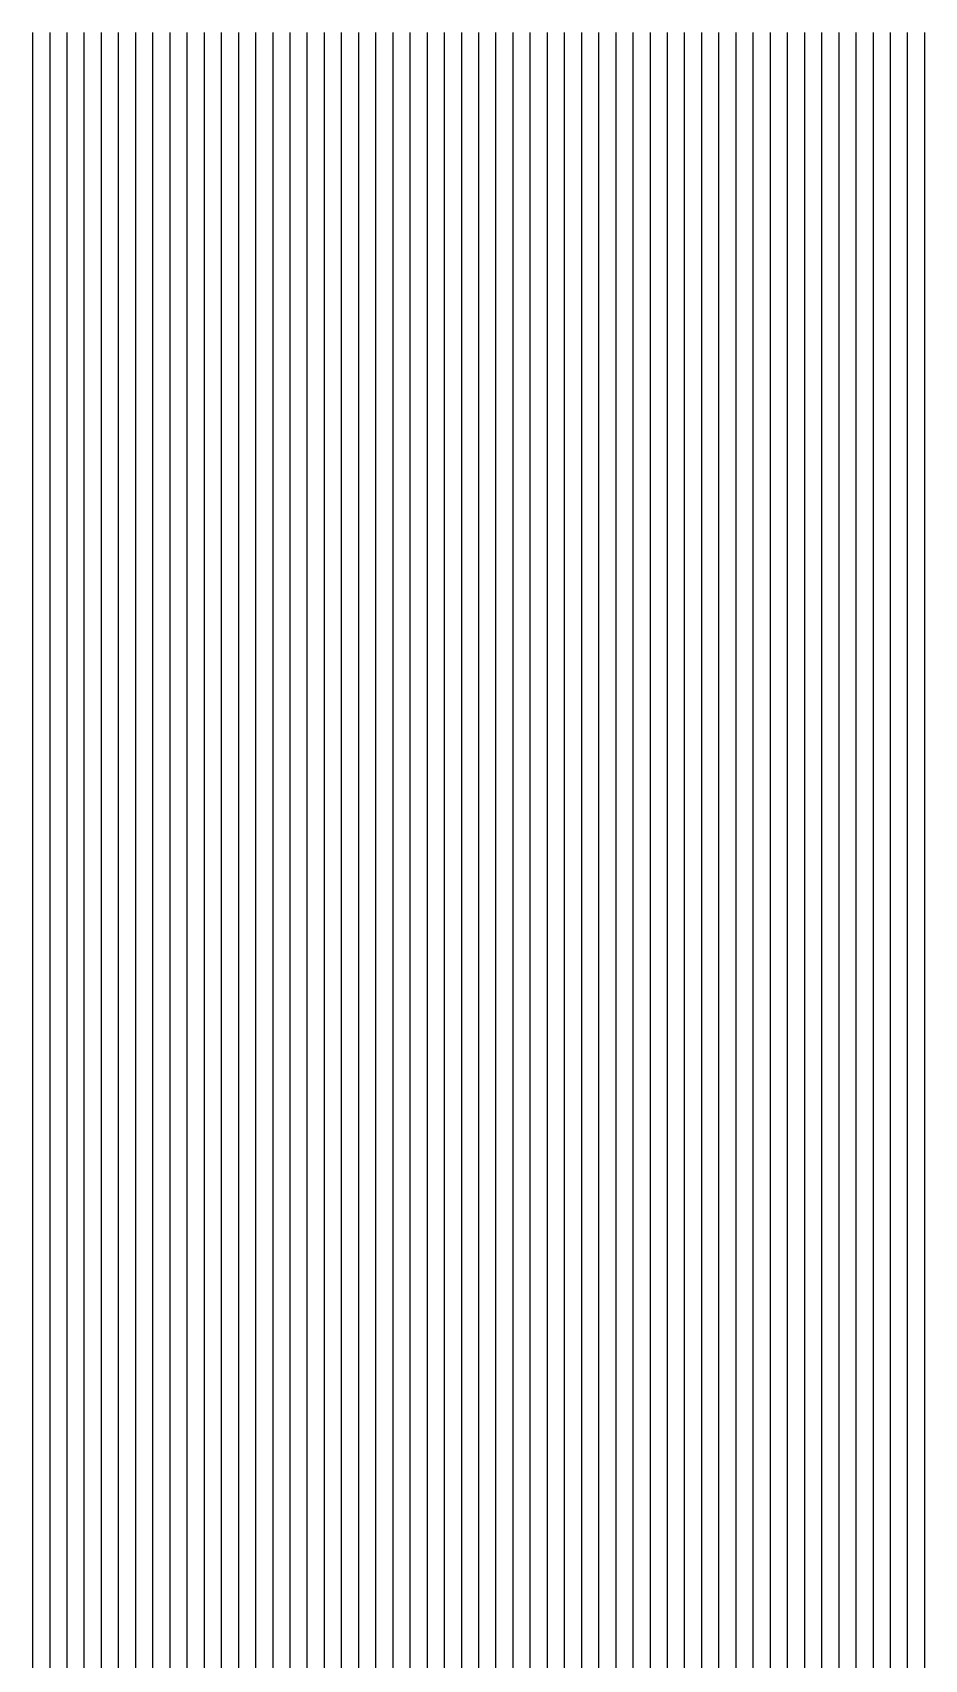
# Model space of a CAD drawing. Header units: millimetres. Extents: x -106 to 66, y -32 to 42.
# Drawn here: x -84.2 to -73.8, y 23.43 to 42.39 of the extents above; entities that cross this region are included whole.
import ezdxf

# ---------------------------------------------------------------- set-up
doc = ezdxf.new("R2010")
doc.units = ezdxf.units.MM
doc.layers.add('默认', color=18, linetype='Continuous', true_color=0x000000)

msp = doc.modelspace()

# ---------------------------------------------------------------- linework, layer by layer
at = {"layer": '默认'}
for points in [[(-84.2, 42.394), (-84.2, 22.643)], [(-84.2, 42.394), (-84.2, 22.96)], [(-84.2, 42.394), (-84.2, 23.123)], [(-84.2, 42.394), (-84.2, 23.181)], [(-84.2, 42.394), (-84.2, 23.173)], [(-84.2, 42.394), (-84.2, 23.104)], [(-84.2, 42.394), (-84.2, 22.971)], [(-84.2, 42.394), (-84.2, 22.767)], [(-84.2, 42.394), (-84.2, 22.49)], [(-84.2, 42.394), (-84.2, 22.138)], [(-84.2, 42.394), (-84.2, 21.709)], [(-84.2, 42.394), (-84.2, 21.205)], [(-84.2, 42.394), (-84.2, 20.628)], [(-84.2, 42.394), (-84.2, 19.986)], [(-84.2, 42.394), (-84.2, 19.283)], [(-84.2, 42.394), (-84.2, 18.516)], [(-84.2, 42.394), (-84.2, 17.656)], [(-84.2, 42.394), (-84.2, 16.564)], [(-84.2, 42.394), (-84.2, 9.918)], [(-84.2, 42.394), (-84.2, -32.2)], [(-84, 42.394), (-84, 22.776)], [(-84, 42.394), (-84, 23.093)], [(-84, 42.394), (-84, 23.255)], [(-84, 42.394), (-84, 23.312)], [(-84, 42.394), (-84, 23.304)], [(-84, 42.394), (-84, 23.235)], [(-84, 42.394), (-84, 23.101)], [(-84, 42.394), (-84, 22.897)], [(-84, 42.394), (-84, 22.62)], [(-84, 42.394), (-84, 22.267)], [(-84, 42.394), (-84, 21.839)], [(-84, 42.394), (-84, 21.336)], [(-84, 42.394), (-84, 20.761)], [(-84, 42.394), (-84, 20.121)], [(-84, 42.394), (-84, 19.422)], [(-84, 42.394), (-84, 18.663)], [(-84, 42.394), (-84, 17.821)], [(-84, 42.394), (-84, 16.787)], [(-84, 42.394), (-84, 13.974)], [(-84, 42.394), (-84, -32.2)], [(-83.8, 42.394), (-83.8, 22.908)], [(-83.8, 42.394), (-83.8, 23.224)], [(-83.8, 42.394), (-83.8, 23.386)], [(-83.8, 42.394), (-83.8, 23.443)], [(-83.8, 42.394), (-83.8, 23.434)], [(-83.8, 42.394), (-83.8, 23.365)], [(-83.8, 42.394), (-83.8, 23.23)], [(-83.8, 42.394), (-83.8, 23.025)], [(-83.8, 42.394), (-83.8, 22.748)], [(-83.8, 42.394), (-83.8, 22.395)], [(-83.8, 42.394), (-83.8, 21.967)], [(-83.8, 42.394), (-83.8, 21.464)], [(-83.8, 42.394), (-83.8, 20.891)], [(-83.8, 42.394), (-83.8, 20.252)], [(-83.8, 42.394), (-83.8, 19.557)], [(-83.8, 42.394), (-83.8, 18.805)], [(-83.8, 42.394), (-83.8, 17.976)], [(-83.8, 42.394), (-83.8, 16.988)], [(-83.8, 42.394), (-83.8, 14.937)], [(-83.8, 42.394), (-83.8, -32.2)], [(-83.6, 42.394), (-83.6, 23.04)], [(-83.6, 42.394), (-83.6, 23.355)], [(-83.6, 42.394), (-83.6, 23.516)], [(-83.6, 42.394), (-83.6, 23.572)], [(-83.6, 42.394), (-83.6, 23.563)], [(-83.6, 42.394), (-83.6, 23.493)], [(-83.6, 42.394), (-83.6, 23.358)], [(-83.6, 42.394), (-83.6, 23.153)], [(-83.6, 42.394), (-83.6, 22.875)], [(-83.6, 42.394), (-83.6, 22.522)], [(-83.6, 42.394), (-83.6, 22.094)], [(-83.6, 42.394), (-83.6, 21.591)], [(-83.6, 42.394), (-83.6, 21.018)], [(-83.6, 42.394), (-83.6, 20.381)], [(-83.6, 42.394), (-83.6, 19.688)], [(-83.6, 42.394), (-83.6, 18.941)], [(-83.6, 42.394), (-83.6, 18.124)], [(-83.6, 42.394), (-83.6, 17.171)], [(-83.6, 42.394), (-83.6, 15.478)], [(-83.6, 42.394), (-83.6, -32.2)], [(-83.4, 42.394), (-83.4, 23.171)], [(-83.4, 42.394), (-83.4, 23.486)], [(-83.4, 42.394), (-83.4, 23.646)], [(-83.4, 42.394), (-83.4, 23.701)], [(-83.4, 42.394), (-83.4, 23.692)], [(-83.4, 42.394), (-83.4, 23.621)], [(-83.4, 42.394), (-83.4, 23.485)], [(-83.4, 42.394), (-83.4, 23.28)], [(-83.4, 42.394), (-83.4, 23.001)], [(-83.4, 42.394), (-83.4, 22.648)], [(-83.4, 42.394), (-83.4, 22.219)], [(-83.4, 42.394), (-83.4, 21.716)], [(-83.4, 42.394), (-83.4, 21.143)], [(-83.4, 42.394), (-83.4, 20.507)], [(-83.4, 42.394), (-83.4, 19.816)], [(-83.4, 42.394), (-83.4, 19.072)], [(-83.4, 42.394), (-83.4, 18.263)], [(-83.4, 42.394), (-83.4, 17.339)], [(-83.4, 42.394), (-83.4, 15.86)], [(-83.4, 42.394), (-83.4, -32.2)], [(-83.2, 42.394), (-83.2, 23.301)], [(-83.2, 42.394), (-83.2, 23.616)], [(-83.2, 42.394), (-83.2, 23.775)], [(-83.2, 42.394), (-83.2, 23.83)], [(-83.2, 42.394), (-83.2, 23.819)], [(-83.2, 42.394), (-83.2, 23.748)], [(-83.2, 42.394), (-83.2, 23.612)], [(-83.2, 42.394), (-83.2, 23.405)], [(-83.2, 42.394), (-83.2, 23.126)], [(-83.2, 42.394), (-83.2, 22.772)], [(-83.2, 42.394), (-83.2, 22.342)], [(-83.2, 42.394), (-83.2, 21.84)], [(-83.2, 42.394), (-83.2, 21.266)], [(-83.2, 42.394), (-83.2, 20.63)], [(-83.2, 42.394), (-83.2, 19.94)], [(-83.2, 42.394), (-83.2, 19.198)], [(-83.2, 42.394), (-83.2, 18.397)], [(-83.2, 42.394), (-83.2, 17.494)], [(-83.2, 42.394), (-83.2, 16.16)], [(-83.2, 42.394), (-83.2, -32.2)], [(-83, 42.394), (-83, 23.431)], [(-83, 42.394), (-83, 23.745)], [(-83, 42.394), (-83, 23.903)], [(-83, 42.394), (-83, 23.957)], [(-83, 42.394), (-83, 23.946)], [(-83, 42.394), (-83, 23.875)], [(-83, 42.394), (-83, 23.737)], [(-83, 42.394), (-83, 23.53)], [(-83, 42.394), (-83, 23.249)], [(-83, 42.394), (-83, 22.894)], [(-83, 42.394), (-83, 22.465)], [(-83, 42.394), (-83, 21.961)], [(-83, 42.394), (-83, 21.387)], [(-83, 42.394), (-83, 20.751)], [(-83, 42.394), (-83, 20.061)], [(-83, 42.394), (-83, 19.321)], [(-83, 42.394), (-83, 18.524)], [(-83, 42.394), (-83, 17.639)], [(-83, 42.394), (-83, 16.409)], [(-83, 42.394), (-83, -32.2)], [(-82.8, 42.394), (-82.8, 23.56)], [(-82.8, 42.394), (-82.8, 23.873)], [(-82.8, 42.394), (-82.8, 24.031)], [(-82.8, 42.394), (-82.8, 24.084)], [(-82.8, 42.394), (-82.8, 24.073)], [(-82.8, 42.394), (-82.8, 24)], [(-82.8, 42.394), (-82.8, 23.862)], [(-82.8, 42.394), (-82.8, 23.653)], [(-82.8, 42.394), (-82.8, 23.372)], [(-82.8, 42.394), (-82.8, 23.016)], [(-82.8, 42.394), (-82.8, 22.585)], [(-82.8, 42.394), (-82.8, 22.081)], [(-82.8, 42.394), (-82.8, 21.507)], [(-82.8, 42.394), (-82.8, 20.87)], [(-82.8, 42.394), (-82.8, 20.179)], [(-82.8, 42.394), (-82.8, 19.44)], [(-82.8, 42.394), (-82.8, 18.647)], [(-82.8, 42.394), (-82.8, 17.774)], [(-82.8, 42.394), (-82.8, 16.623)], [(-82.8, 42.394), (-82.8, -32.2)], [(-82.6, 42.394), (-82.6, 23.688)], [(-82.6, 42.394), (-82.6, 24.001)], [(-82.6, 42.394), (-82.6, 24.158)], [(-82.6, 42.394), (-82.6, 24.211)], [(-82.6, 42.394), (-82.6, 24.198)], [(-82.6, 42.394), (-82.6, 24.125)], [(-82.6, 42.394), (-82.6, 23.986)], [(-82.6, 42.394), (-82.6, 23.776)], [(-82.6, 42.394), (-82.6, 23.494)], [(-82.6, 42.394), (-82.6, 23.136)], [(-82.6, 42.394), (-82.6, 22.704)], [(-82.6, 42.394), (-82.6, 22.199)], [(-82.6, 42.394), (-82.6, 21.624)], [(-82.6, 42.394), (-82.6, 20.986)], [(-82.6, 42.394), (-82.6, 20.295)], [(-82.6, 42.394), (-82.6, 19.556)], [(-82.6, 42.394), (-82.6, 18.765)], [(-82.6, 42.394), (-82.6, 17.901)], [(-82.6, 42.394), (-82.6, 16.81)], [(-82.6, 42.394), (-82.6, -32.2)], [(-82.4, 42.394), (-82.4, 23.816)], [(-82.4, 42.394), (-82.4, 24.128)], [(-82.4, 42.394), (-82.4, 24.284)], [(-82.4, 42.394), (-82.4, 24.336)], [(-82.4, 42.394), (-82.4, 24.323)], [(-82.4, 42.394), (-82.4, 24.249)], [(-82.4, 42.394), (-82.4, 24.109)], [(-82.4, 42.394), (-82.4, 23.898)], [(-82.4, 42.394), (-82.4, 23.614)], [(-82.4, 42.394), (-82.4, 23.256)], [(-82.4, 42.394), (-82.4, 22.822)], [(-82.4, 42.394), (-82.4, 22.316)], [(-82.4, 42.394), (-82.4, 21.739)], [(-82.4, 42.394), (-82.4, 21.1)], [(-82.4, 42.394), (-82.4, 20.408)], [(-82.4, 42.394), (-82.4, 19.668)], [(-82.4, 42.394), (-82.4, 18.878)], [(-82.4, 42.394), (-82.4, 18.022)], [(-82.4, 42.394), (-82.4, 16.977)], [(-82.4, 42.394), (-82.4, -32.2)], [(-82.2, 42.394), (-82.2, 23.944)], [(-82.2, 42.394), (-82.2, 24.255)], [(-82.2, 42.394), (-82.2, 24.41)], [(-82.2, 42.394), (-82.2, 24.461)], [(-82.2, 42.394), (-82.2, 24.447)], [(-82.2, 42.394), (-82.2, 24.372)], [(-82.2, 42.394), (-82.2, 24.231)], [(-82.2, 42.394), (-82.2, 24.019)], [(-82.2, 42.394), (-82.2, 23.734)], [(-82.2, 42.394), (-82.2, 23.374)], [(-82.2, 42.394), (-82.2, 22.939)], [(-82.2, 42.394), (-82.2, 22.431)], [(-82.2, 42.394), (-82.2, 21.852)], [(-82.2, 42.394), (-82.2, 21.212)], [(-82.2, 42.394), (-82.2, 20.519)], [(-82.2, 42.394), (-82.2, 19.778)], [(-82.2, 42.394), (-82.2, 18.988)], [(-82.2, 42.394), (-82.2, 18.136)], [(-82.2, 42.394), (-82.2, 17.127)], [(-82.2, 42.394), (-82.2, -32.2)], [(-82, 42.394), (-82, 24.071)], [(-82, 42.394), (-82, 24.381)], [(-82, 42.394), (-82, 24.535)], [(-82, 42.394), (-82, 24.585)], [(-82, 42.394), (-82, 24.571)], [(-82, 42.394), (-82, 24.495)], [(-82, 42.394), (-82, 24.352)], [(-82, 42.394), (-82, 24.139)], [(-82, 42.394), (-82, 23.852)], [(-82, 42.394), (-82, 23.491)], [(-82, 42.394), (-82, 23.054)], [(-82, 42.394), (-82, 22.544)], [(-82, 42.394), (-82, 21.964)], [(-82, 42.394), (-82, 21.322)], [(-82, 42.394), (-82, 20.627)], [(-82, 42.394), (-82, 19.885)], [(-82, 42.394), (-82, 19.095)], [(-82, 42.394), (-82, 18.246)], [(-82, 42.394), (-82, 17.263)], [(-82, 42.394), (-82, -32.2)], [(-81.8, 42.394), (-81.8, 24.197)], [(-81.8, 42.394), (-81.8, 24.506)], [(-81.8, 42.394), (-81.8, 24.659)], [(-81.8, 42.394), (-81.8, 24.709)], [(-81.8, 42.394), (-81.8, 24.694)], [(-81.8, 42.394), (-81.8, 24.617)], [(-81.8, 42.394), (-81.8, 24.473)], [(-81.8, 42.394), (-81.8, 24.258)], [(-81.8, 42.394), (-81.8, 23.97)], [(-81.8, 42.394), (-81.8, 23.606)], [(-81.8, 42.394), (-81.8, 23.168)], [(-81.8, 42.394), (-81.8, 22.656)], [(-81.8, 42.394), (-81.8, 22.074)], [(-81.8, 42.394), (-81.8, 21.43)], [(-81.8, 42.394), (-81.8, 20.733)], [(-81.8, 42.394), (-81.8, 19.989)], [(-81.8, 42.394), (-81.8, 19.198)], [(-81.8, 42.394), (-81.8, 18.35)], [(-81.8, 42.394), (-81.8, 17.388)], [(-81.8, 42.394), (-81.8, -32.2)], [(-81.6, 42.394), (-81.6, 24.323)], [(-81.6, 42.394), (-81.6, 24.631)], [(-81.6, 42.394), (-81.6, 24.783)], [(-81.6, 42.394), (-81.6, 24.832)], [(-81.6, 42.394), (-81.6, 24.816)], [(-81.6, 42.394), (-81.6, 24.738)], [(-81.6, 42.394), (-81.6, 24.592)], [(-81.6, 42.394), (-81.6, 24.376)], [(-81.6, 42.394), (-81.6, 24.086)], [(-81.6, 42.394), (-81.6, 23.721)], [(-81.6, 42.394), (-81.6, 23.281)], [(-81.6, 42.394), (-81.6, 22.767)], [(-81.6, 42.394), (-81.6, 22.183)], [(-81.6, 42.394), (-81.6, 21.536)], [(-81.6, 42.394), (-81.6, 20.837)], [(-81.6, 42.394), (-81.6, 20.091)], [(-81.6, 42.394), (-81.6, 19.298)], [(-81.6, 42.394), (-81.6, 18.451)], [(-81.6, 42.394), (-81.6, 17.503)], [(-81.6, 42.394), (-81.6, 15.042)], [(-81.4, 42.394), (-81.4, 24.448)], [(-81.4, 42.394), (-81.4, 24.755)], [(-81.4, 42.394), (-81.4, 24.906)], [(-81.4, 42.394), (-81.4, 24.954)], [(-81.4, 42.394), (-81.4, 24.937)], [(-81.4, 42.394), (-81.4, 24.858)], [(-81.4, 42.394), (-81.4, 24.711)], [(-81.4, 42.394), (-81.4, 24.494)], [(-81.4, 42.394), (-81.4, 24.202)], [(-81.4, 42.394), (-81.4, 23.835)], [(-81.4, 42.394), (-81.4, 23.393)], [(-81.4, 42.394), (-81.4, 22.877)], [(-81.4, 42.394), (-81.4, 22.29)], [(-81.4, 42.394), (-81.4, 21.641)], [(-81.4, 42.394), (-81.4, 20.939)], [(-81.4, 42.394), (-81.4, 20.191)], [(-81.4, 42.394), (-81.4, 19.396)], [(-81.4, 42.394), (-81.4, 18.548)], [(-81.4, 42.394), (-81.4, 17.609)], [(-81.4, 42.394), (-81.4, 15.638)], [(-81.2, 42.394), (-81.2, 24.573)], [(-81.2, 42.394), (-81.2, 24.879)], [(-81.2, 42.394), (-81.2, 25.029)], [(-81.2, 42.394), (-81.2, 25.076)], [(-81.2, 42.394), (-81.2, 25.058)], [(-81.2, 42.394), (-81.2, 24.978)], [(-81.2, 42.394), (-81.2, 24.83)], [(-81.2, 42.394), (-81.2, 24.61)], [(-81.2, 42.394), (-81.2, 24.317)], [(-81.2, 42.394), (-81.2, 23.947)], [(-81.2, 42.394), (-81.2, 23.503)], [(-81.2, 42.394), (-81.2, 22.985)], [(-81.2, 42.394), (-81.2, 22.395)], [(-81.2, 42.394), (-81.2, 21.744)], [(-81.2, 42.394), (-81.2, 21.04)], [(-81.2, 42.394), (-81.2, 20.288)], [(-81.2, 42.394), (-81.2, 19.491)], [(-81.2, 42.394), (-81.2, 18.641)], [(-81.2, 42.394), (-81.2, 17.709)], [(-81.2, 42.394), (-81.2, 15.969)], [(-81, 42.394), (-81, 24.698)], [(-81, 42.394), (-81, 25.002)], [(-81, 42.394), (-81, 25.151)], [(-81, 42.394), (-81, 25.197)], [(-81, 42.394), (-81, 25.178)], [(-81, 42.394), (-81, 25.097)], [(-81, 42.394), (-81, 24.947)], [(-81, 42.394), (-81, 24.726)], [(-81, 42.394), (-81, 24.43)], [(-81, 42.394), (-81, 24.059)], [(-81, 42.394), (-81, 23.612)], [(-81, 42.394), (-81, 23.091)], [(-81, 42.394), (-81, 22.499)], [(-81, 42.394), (-81, 21.845)], [(-81, 42.394), (-81, 21.138)], [(-81, 42.394), (-81, 20.384)], [(-81, 42.394), (-81, 19.583)], [(-81, 42.394), (-81, 18.732)], [(-81, 42.394), (-81, 17.801)], [(-81, 42.394), (-81, 16.209)], [(-80.8, 42.394), (-80.8, 24.822)], [(-80.8, 42.394), (-80.8, 25.124)], [(-80.8, 42.394), (-80.8, 25.272)], [(-80.8, 42.394), (-80.8, 25.318)], [(-80.8, 42.394), (-80.8, 25.298)], [(-80.8, 42.394), (-80.8, 25.215)], [(-80.8, 42.394), (-80.8, 25.064)], [(-80.8, 42.394), (-80.8, 24.841)], [(-80.8, 42.394), (-80.8, 24.543)], [(-80.8, 42.394), (-80.8, 24.17)], [(-80.8, 42.394), (-80.8, 23.72)], [(-80.8, 42.394), (-80.8, 23.197)], [(-80.8, 42.394), (-80.8, 22.602)], [(-80.8, 42.394), (-80.8, 21.945)], [(-80.8, 42.394), (-80.8, 21.234)], [(-80.8, 42.394), (-80.8, 20.477)], [(-80.8, 42.394), (-80.8, 19.674)], [(-80.8, 42.394), (-80.8, 18.82)], [(-80.8, 42.394), (-80.8, 17.89)], [(-80.8, 42.394), (-80.8, 16.402)], [(-80.6, 42.394), (-80.6, 24.945)], [(-80.6, 42.394), (-80.6, 25.246)], [(-80.6, 42.394), (-80.6, 25.393)], [(-80.6, 42.394), (-80.6, 25.438)], [(-80.6, 42.394), (-80.6, 25.417)], [(-80.6, 42.394), (-80.6, 25.333)], [(-80.6, 42.394), (-80.6, 25.18)], [(-80.6, 42.394), (-80.6, 24.955)], [(-80.6, 42.394), (-80.6, 24.655)], [(-80.6, 42.394), (-80.6, 24.279)], [(-80.6, 42.394), (-80.6, 23.827)], [(-80.6, 42.394), (-80.6, 23.301)], [(-80.6, 42.394), (-80.6, 22.703)], [(-80.6, 42.394), (-80.6, 22.043)], [(-80.6, 42.394), (-80.6, 21.329)], [(-80.6, 42.394), (-80.6, 20.569)], [(-80.6, 42.394), (-80.6, 19.762)], [(-80.6, 42.394), (-80.6, 18.905)], [(-80.6, 42.394), (-80.6, 17.975)], [(-80.6, 42.394), (-80.6, 16.565)], [(-80.4, 42.394), (-80.4, 25.068)], [(-80.4, 42.394), (-80.4, 25.368)], [(-80.4, 42.394), (-80.4, 25.513)], [(-80.4, 42.394), (-80.4, 25.557)], [(-80.4, 42.394), (-80.4, 25.535)], [(-80.4, 42.394), (-80.4, 25.449)], [(-80.4, 42.394), (-80.4, 25.295)], [(-80.4, 42.394), (-80.4, 25.068)], [(-80.4, 42.394), (-80.4, 24.766)], [(-80.4, 42.394), (-80.4, 24.388)], [(-80.4, 42.394), (-80.4, 23.933)], [(-80.4, 42.394), (-80.4, 23.404)], [(-80.4, 42.394), (-80.4, 22.803)], [(-80.4, 42.394), (-80.4, 22.139)], [(-80.4, 42.394), (-80.4, 21.423)], [(-80.4, 42.394), (-80.4, 20.658)], [(-80.4, 42.394), (-80.4, 19.848)], [(-80.4, 42.394), (-80.4, 18.988)], [(-80.4, 42.394), (-80.4, 18.057)], [(-80.4, 42.394), (-80.4, 16.705)], [(-80.2, 42.394), (-80.2, 25.19)], [(-80.2, 42.394), (-80.2, 25.489)], [(-80.2, 42.394), (-80.2, 25.633)], [(-80.2, 42.394), (-80.2, 25.676)], [(-80.2, 42.394), (-80.2, 25.653)], [(-80.2, 42.394), (-80.2, 25.566)], [(-80.2, 42.394), (-80.2, 25.41)], [(-80.2, 42.394), (-80.2, 25.181)], [(-80.2, 42.394), (-80.2, 24.877)], [(-80.2, 42.394), (-80.2, 24.496)], [(-80.2, 42.394), (-80.2, 24.038)], [(-80.2, 42.394), (-80.2, 23.506)], [(-80.2, 42.394), (-80.2, 22.902)], [(-80.2, 42.394), (-80.2, 22.235)], [(-80.2, 42.394), (-80.2, 21.514)], [(-80.2, 42.394), (-80.2, 20.746)], [(-80.2, 42.394), (-80.2, 19.932)], [(-80.2, 42.394), (-80.2, 19.068)], [(-80.2, 42.394), (-80.2, 18.136)], [(-80.2, 42.394), (-80.2, 16.83)], [(-80, 42.394), (-80, 25.312)], [(-80, 42.394), (-80, 25.609)], [(-80, 42.394), (-80, 25.752)], [(-80, 42.394), (-80, 25.794)], [(-80, 42.394), (-80, 25.77)], [(-80, 42.394), (-80, 25.681)], [(-80, 42.394), (-80, 25.524)], [(-80, 42.394), (-80, 25.293)], [(-80, 42.394), (-80, 24.986)], [(-80, 42.394), (-80, 24.602)], [(-80, 42.394), (-80, 24.142)], [(-80, 42.394), (-80, 23.607)], [(-80, 42.394), (-80, 22.999)], [(-80, 42.394), (-80, 22.328)], [(-80, 42.394), (-80, 21.604)], [(-80, 42.394), (-80, 20.833)], [(-80, 42.394), (-80, 20.014)], [(-80, 42.394), (-80, 19.147)], [(-80, 42.394), (-80, 18.212)], [(-80, 42.394), (-80, 16.941)], [(-79.8, 42.394), (-79.8, 25.434)], [(-79.8, 42.394), (-79.8, 25.729)], [(-79.8, 42.394), (-79.8, 25.871)], [(-79.8, 42.394), (-79.8, 25.911)], [(-79.8, 42.394), (-79.8, 25.886)], [(-79.8, 42.394), (-79.8, 25.796)], [(-79.8, 42.394), (-79.8, 25.637)], [(-79.8, 42.394), (-79.8, 25.404)], [(-79.8, 42.394), (-79.8, 25.095)], [(-79.8, 42.394), (-79.8, 24.708)], [(-79.8, 42.394), (-79.8, 24.245)], [(-79.8, 42.394), (-79.8, 23.706)], [(-79.8, 42.394), (-79.8, 23.095)], [(-79.8, 42.394), (-79.8, 22.421)], [(-79.8, 42.394), (-79.8, 21.693)], [(-79.8, 42.394), (-79.8, 20.917)], [(-79.8, 42.394), (-79.8, 20.095)], [(-79.8, 42.394), (-79.8, 19.223)], [(-79.8, 42.394), (-79.8, 18.286)], [(-79.8, 42.394), (-79.8, 17.043)], [(-79.6, 42.394), (-79.6, 25.555)], [(-79.6, 42.394), (-79.6, 25.848)], [(-79.6, 42.394), (-79.6, 25.989)], [(-79.6, 42.394), (-79.6, 26.028)], [(-79.6, 42.394), (-79.6, 26.002)], [(-79.6, 42.394), (-79.6, 25.911)], [(-79.6, 42.394), (-79.6, 25.749)], [(-79.6, 42.394), (-79.6, 25.514)], [(-79.6, 42.394), (-79.6, 25.202)], [(-79.6, 42.394), (-79.6, 24.813)], [(-79.6, 42.394), (-79.6, 24.347)], [(-79.6, 42.394), (-79.6, 23.804)], [(-79.6, 42.394), (-79.6, 23.19)], [(-79.6, 42.394), (-79.6, 22.512)], [(-79.6, 42.394), (-79.6, 21.78)], [(-79.6, 42.394), (-79.6, 21)], [(-79.6, 42.394), (-79.6, 20.174)], [(-79.6, 42.394), (-79.6, 19.298)], [(-79.6, 42.394), (-79.6, 18.358)], [(-79.6, 42.394), (-79.6, 17.135)], [(-79.4, 42.394), (-79.4, 25.676)], [(-79.4, 42.394), (-79.4, 25.967)], [(-79.4, 42.394), (-79.4, 26.106)], [(-79.4, 42.394), (-79.4, 26.145)], [(-79.4, 42.394), (-79.4, 26.117)], [(-79.4, 42.394), (-79.4, 26.024)], [(-79.4, 42.394), (-79.4, 25.861)], [(-79.4, 42.394), (-79.4, 25.623)], [(-79.4, 42.394), (-79.4, 25.309)], [(-79.4, 42.394), (-79.4, 24.917)], [(-79.4, 42.394), (-79.4, 24.447)], [(-79.4, 42.394), (-79.4, 23.902)], [(-79.4, 42.394), (-79.4, 23.283)], [(-79.4, 42.394), (-79.4, 22.602)], [(-79.4, 42.394), (-79.4, 21.866)], [(-79.4, 42.394), (-79.4, 21.082)], [(-79.4, 42.394), (-79.4, 20.251)], [(-79.4, 42.394), (-79.4, 19.371)], [(-79.4, 42.394), (-79.4, 18.428)], [(-79.4, 42.394), (-79.4, 17.221)], [(-79.2, 42.394), (-79.2, 25.796)], [(-79.2, 42.394), (-79.2, 26.086)], [(-79.2, 42.394), (-79.2, 26.223)], [(-79.2, 42.394), (-79.2, 26.261)], [(-79.2, 42.394), (-79.2, 26.232)], [(-79.2, 42.394), (-79.2, 26.137)], [(-79.2, 42.394), (-79.2, 25.972)], [(-79.2, 42.394), (-79.2, 25.732)], [(-79.2, 42.394), (-79.2, 25.415)], [(-79.2, 42.394), (-79.2, 25.02)], [(-79.2, 42.394), (-79.2, 24.547)], [(-79.2, 42.394), (-79.2, 23.998)], [(-79.2, 42.394), (-79.2, 23.376)], [(-79.2, 42.394), (-79.2, 22.69)], [(-79.2, 42.394), (-79.2, 21.95)], [(-79.2, 42.394), (-79.2, 21.162)], [(-79.2, 42.394), (-79.2, 20.327)], [(-79.2, 42.394), (-79.2, 19.442)], [(-79.2, 42.394), (-79.2, 18.495)], [(-79.2, 42.394), (-79.2, 17.301)], [(-79, 42.394), (-79, 25.916)], [(-79, 42.394), (-79, 26.203)], [(-79, 42.394), (-79, 26.34)], [(-79, 42.394), (-79, 26.376)], [(-79, 42.394), (-79, 26.346)], [(-79, 42.394), (-79, 26.25)], [(-79, 42.394), (-79, 26.082)], [(-79, 42.394), (-79, 25.84)], [(-79, 42.394), (-79, 25.52)], [(-79, 42.394), (-79, 25.122)], [(-79, 42.394), (-79, 24.646)], [(-79, 42.394), (-79, 24.093)], [(-79, 42.394), (-79, 23.467)], [(-79, 42.394), (-79, 22.777)], [(-79, 42.394), (-79, 22.033)], [(-79, 42.394), (-79, 21.241)], [(-79, 42.394), (-79, 20.401)], [(-79, 42.394), (-79, 19.512)], [(-79, 42.394), (-79, 18.561)], [(-79, 42.394), (-79, 17.376)], [(-78.8, 42.394), (-78.8, 26.035)], [(-78.8, 42.394), (-78.8, 26.321)], [(-78.8, 42.394), (-78.8, 26.455)], [(-78.8, 42.394), (-78.8, 26.491)], [(-78.8, 42.394), (-78.8, 26.459)], [(-78.8, 42.394), (-78.8, 26.362)], [(-78.8, 42.394), (-78.8, 26.192)], [(-78.8, 42.394), (-78.8, 25.947)], [(-78.8, 42.394), (-78.8, 25.625)], [(-78.8, 42.394), (-78.8, 25.223)], [(-78.8, 42.394), (-78.8, 24.743)], [(-78.8, 42.394), (-78.8, 24.187)], [(-78.8, 42.394), (-78.8, 23.557)], [(-78.8, 42.394), (-78.8, 22.863)], [(-78.8, 42.394), (-78.8, 22.115)], [(-78.8, 42.394), (-78.8, 21.318)], [(-78.8, 42.394), (-78.8, 20.473)], [(-78.8, 42.394), (-78.8, 19.58)], [(-78.8, 42.394), (-78.8, 18.625)], [(-78.8, 42.394), (-78.8, 17.446)], [(-78.6, 42.394), (-78.6, 26.154)], [(-78.6, 42.394), (-78.6, 26.437)], [(-78.6, 42.394), (-78.6, 26.571)], [(-78.6, 42.394), (-78.6, 26.605)], [(-78.6, 42.394), (-78.6, 26.572)], [(-78.6, 42.394), (-78.6, 26.473)], [(-78.6, 42.394), (-78.6, 26.301)], [(-78.6, 42.394), (-78.6, 26.054)], [(-78.6, 42.394), (-78.6, 25.728)], [(-78.6, 42.394), (-78.6, 25.324)], [(-78.6, 42.394), (-78.6, 24.84)], [(-78.6, 42.394), (-78.6, 24.28)], [(-78.6, 42.394), (-78.6, 23.646)], [(-78.6, 42.394), (-78.6, 22.948)], [(-78.6, 42.394), (-78.6, 22.196)], [(-78.6, 42.394), (-78.6, 21.394)], [(-78.6, 42.394), (-78.6, 20.545)], [(-78.6, 42.394), (-78.6, 19.646)], [(-78.6, 42.394), (-78.6, 18.687)], [(-78.6, 42.394), (-78.6, 17.512)], [(-78.4, 42.394), (-78.4, 26.272)], [(-78.4, 42.394), (-78.4, 26.554)], [(-78.4, 42.394), (-78.4, 26.686)], [(-78.4, 42.394), (-78.4, 26.718)], [(-78.4, 42.394), (-78.4, 26.685)], [(-78.4, 42.394), (-78.4, 26.583)], [(-78.4, 42.394), (-78.4, 26.409)], [(-78.4, 42.394), (-78.4, 26.16)], [(-78.4, 42.394), (-78.4, 25.831)], [(-78.4, 42.394), (-78.4, 25.423)], [(-78.4, 42.394), (-78.4, 24.936)], [(-78.4, 42.394), (-78.4, 24.372)], [(-78.4, 42.394), (-78.4, 23.734)], [(-78.4, 42.394), (-78.4, 23.032)], [(-78.4, 42.394), (-78.4, 22.275)], [(-78.4, 42.394), (-78.4, 21.468)], [(-78.4, 42.394), (-78.4, 20.615)], [(-78.4, 42.394), (-78.4, 19.711)], [(-78.4, 42.394), (-78.4, 18.747)], [(-78.4, 42.394), (-78.4, 17.575)], [(-78.2, 42.394), (-78.2, 26.39)], [(-78.2, 42.394), (-78.2, 26.669)], [(-78.2, 42.394), (-78.2, 26.8)], [(-78.2, 42.394), (-78.2, 26.832)], [(-78.2, 42.394), (-78.2, 26.796)], [(-78.2, 42.394), (-78.2, 26.693)], [(-78.2, 42.394), (-78.2, 26.517)], [(-78.2, 42.394), (-78.2, 26.265)], [(-78.2, 42.394), (-78.2, 25.933)], [(-78.2, 42.394), (-78.2, 25.522)], [(-78.2, 42.394), (-78.2, 25.031)], [(-78.2, 42.394), (-78.2, 24.463)], [(-78.2, 42.394), (-78.2, 23.82)], [(-78.2, 42.394), (-78.2, 23.114)], [(-78.2, 42.394), (-78.2, 22.353)], [(-78.2, 42.394), (-78.2, 21.542)], [(-78.2, 42.394), (-78.2, 20.683)], [(-78.2, 42.394), (-78.2, 19.775)], [(-78.2, 42.394), (-78.2, 18.806)], [(-78.2, 42.394), (-78.2, 17.635)], [(-78, 42.394), (-78, 26.507)], [(-78, 42.394), (-78, 26.785)], [(-78, 42.394), (-78, 26.913)], [(-78, 42.394), (-78, 26.944)], [(-78, 42.394), (-78, 26.907)], [(-78, 42.394), (-78, 26.802)], [(-78, 42.394), (-78, 26.624)], [(-78, 42.394), (-78, 26.369)], [(-78, 42.394), (-78, 26.034)], [(-78, 42.394), (-78, 25.619)], [(-78, 42.394), (-78, 25.125)], [(-78, 42.394), (-78, 24.552)], [(-78, 42.394), (-78, 23.906)], [(-78, 42.394), (-78, 23.195)], [(-78, 42.394), (-78, 22.429)], [(-78, 42.394), (-78, 21.614)], [(-78, 42.394), (-78, 20.75)], [(-78, 42.394), (-78, 19.837)], [(-78, 42.394), (-78, 18.864)], [(-78, 42.394), (-78, 17.691)], [(-77.8, 42.394), (-77.8, 26.624)], [(-77.8, 42.394), (-77.8, 26.899)], [(-77.8, 42.394), (-77.8, 27.027)], [(-77.8, 42.394), (-77.8, 27.056)], [(-77.8, 42.394), (-77.8, 27.018)], [(-77.8, 42.394), (-77.8, 26.911)], [(-77.8, 42.394), (-77.8, 26.73)], [(-77.8, 42.394), (-77.8, 26.473)], [(-77.8, 42.394), (-77.8, 26.135)], [(-77.8, 42.394), (-77.8, 25.716)], [(-77.8, 42.394), (-77.8, 25.218)], [(-77.8, 42.394), (-77.8, 24.641)], [(-77.8, 42.394), (-77.8, 23.991)], [(-77.8, 42.394), (-77.8, 23.275)], [(-77.8, 42.394), (-77.8, 22.505)], [(-77.8, 42.394), (-77.8, 21.685)], [(-77.8, 42.394), (-77.8, 20.816)], [(-77.8, 42.394), (-77.8, 19.898)], [(-77.8, 42.394), (-77.8, 18.92)], [(-77.8, 42.394), (-77.8, 17.745)], [(-77.6, 42.394), (-77.6, 26.741)], [(-77.6, 42.394), (-77.6, 27.013)], [(-77.6, 42.394), (-77.6, 27.139)], [(-77.6, 42.394), (-77.6, 27.167)], [(-77.6, 42.394), (-77.6, 27.128)], [(-77.6, 42.394), (-77.6, 27.019)], [(-77.6, 42.394), (-77.6, 26.836)], [(-77.6, 42.394), (-77.6, 26.575)], [(-77.6, 42.394), (-77.6, 26.234)], [(-77.6, 42.394), (-77.6, 25.812)], [(-77.6, 42.394), (-77.6, 25.31)], [(-77.6, 42.394), (-77.6, 24.729)], [(-77.6, 42.394), (-77.6, 24.074)], [(-77.6, 42.394), (-77.6, 23.354)], [(-77.6, 42.394), (-77.6, 22.579)], [(-77.6, 42.394), (-77.6, 21.754)], [(-77.6, 42.394), (-77.6, 20.881)], [(-77.6, 42.394), (-77.6, 19.958)], [(-77.6, 42.394), (-77.6, 18.975)], [(-77.6, 42.394), (-77.6, 17.797)], [(-77.4, 42.394), (-77.4, 26.856)], [(-77.4, 42.394), (-77.4, 27.127)], [(-77.4, 42.394), (-77.4, 27.251)], [(-77.4, 42.394), (-77.4, 27.278)], [(-77.4, 42.394), (-77.4, 27.237)], [(-77.4, 42.394), (-77.4, 27.126)], [(-77.4, 42.394), (-77.4, 26.941)], [(-77.4, 42.394), (-77.4, 26.678)], [(-77.4, 42.394), (-77.4, 26.333)], [(-77.4, 42.394), (-77.4, 25.908)], [(-77.4, 42.394), (-77.4, 25.401)], [(-77.4, 42.394), (-77.4, 24.816)], [(-77.4, 42.394), (-77.4, 24.156)], [(-77.4, 42.394), (-77.4, 23.432)], [(-77.4, 42.394), (-77.4, 22.653)], [(-77.4, 42.394), (-77.4, 21.823)], [(-77.4, 42.394), (-77.4, 20.944)], [(-77.4, 42.394), (-77.4, 20.016)], [(-77.4, 42.394), (-77.4, 19.028)], [(-77.4, 42.394), (-77.4, 17.846)], [(-77.2, 42.394), (-77.2, 26.972)], [(-77.2, 42.394), (-77.2, 27.24)], [(-77.2, 42.394), (-77.2, 27.363)], [(-77.2, 42.394), (-77.2, 27.388)], [(-77.2, 42.394), (-77.2, 27.346)], [(-77.2, 42.394), (-77.2, 27.233)], [(-77.2, 42.394), (-77.2, 27.045)], [(-77.2, 42.394), (-77.2, 26.779)], [(-77.2, 42.394), (-77.2, 26.431)], [(-77.2, 42.394), (-77.2, 26.002)], [(-77.2, 42.394), (-77.2, 25.492)], [(-77.2, 42.394), (-77.2, 24.902)], [(-77.2, 42.394), (-77.2, 24.238)], [(-77.2, 42.394), (-77.2, 23.509)], [(-77.2, 42.394), (-77.2, 22.725)], [(-77.2, 42.394), (-77.2, 21.89)], [(-77.2, 42.394), (-77.2, 21.006)], [(-77.2, 42.394), (-77.2, 20.073)], [(-77.2, 42.394), (-77.2, 19.08)], [(-77.2, 42.394), (-77.2, 17.893)], [(-77, 42.394), (-77, 27.087)], [(-77, 42.394), (-77, 27.353)], [(-77, 42.394), (-77, 27.474)], [(-77, 42.394), (-77, 27.498)], [(-77, 42.394), (-77, 27.454)], [(-77, 42.394), (-77, 27.339)], [(-77, 42.394), (-77, 27.149)], [(-77, 42.394), (-77, 26.88)], [(-77, 42.394), (-77, 26.529)], [(-77, 42.394), (-77, 26.095)], [(-77, 42.394), (-77, 25.581)], [(-77, 42.394), (-77, 24.987)], [(-77, 42.394), (-77, 24.318)], [(-77, 42.394), (-77, 23.585)], [(-77, 42.394), (-77, 22.796)], [(-77, 42.394), (-77, 21.956)], [(-77, 42.394), (-77, 21.067)], [(-77, 42.394), (-77, 20.129)], [(-77, 42.394), (-77, 19.13)], [(-77, 42.394), (-77, 17.937)], [(-76.8, 42.394), (-76.8, 27.201)], [(-76.8, 42.394), (-76.8, 27.465)], [(-76.8, 42.394), (-76.8, 27.584)], [(-76.8, 42.394), (-76.8, 27.607)], [(-76.8, 42.394), (-76.8, 27.562)], [(-76.8, 42.394), (-76.8, 27.445)], [(-76.8, 42.394), (-76.8, 27.252)], [(-76.8, 42.394), (-76.8, 26.98)], [(-76.8, 42.394), (-76.8, 26.625)], [(-76.8, 42.394), (-76.8, 26.188)], [(-76.8, 42.394), (-76.8, 25.669)], [(-76.8, 42.394), (-76.8, 25.071)], [(-76.8, 42.394), (-76.8, 24.398)], [(-76.8, 42.394), (-76.8, 23.66)], [(-76.8, 42.394), (-76.8, 22.866)], [(-76.8, 42.394), (-76.8, 22.021)], [(-76.8, 42.394), (-76.8, 21.127)], [(-76.8, 42.394), (-76.8, 20.183)], [(-76.8, 42.394), (-76.8, 19.18)], [(-76.8, 42.394), (-76.8, 17.98)], [(-76.6, 42.394), (-76.6, 27.315)], [(-76.6, 42.394), (-76.6, 27.576)], [(-76.6, 42.394), (-76.6, 27.694)], [(-76.6, 42.394), (-76.6, 27.716)], [(-76.6, 42.394), (-76.6, 27.669)], [(-76.6, 42.394), (-76.6, 27.55)], [(-76.6, 42.394), (-76.6, 27.354)], [(-76.6, 42.394), (-76.6, 27.079)], [(-76.6, 42.394), (-76.6, 26.721)], [(-76.6, 42.394), (-76.6, 26.28)], [(-76.6, 42.394), (-76.6, 25.757)], [(-76.6, 42.394), (-76.6, 25.154)], [(-76.6, 42.394), (-76.6, 24.476)], [(-76.6, 42.394), (-76.6, 23.734)], [(-76.6, 42.394), (-76.6, 22.935)], [(-76.6, 42.394), (-76.6, 22.085)], [(-76.6, 42.394), (-76.6, 21.186)], [(-76.6, 42.394), (-76.6, 20.237)], [(-76.6, 42.394), (-76.6, 19.227)], [(-76.6, 42.394), (-76.6, 18.02)], [(-76.4, 42.394), (-76.4, 27.428)], [(-76.4, 42.394), (-76.4, 27.687)], [(-76.4, 42.394), (-76.4, 27.804)], [(-76.4, 42.394), (-76.4, 27.824)], [(-76.4, 42.394), (-76.4, 27.775)], [(-76.4, 42.394), (-76.4, 27.654)], [(-76.4, 42.394), (-76.4, 27.456)], [(-76.4, 42.394), (-76.4, 27.178)], [(-76.4, 42.394), (-76.4, 26.816)], [(-76.4, 42.394), (-76.4, 26.371)], [(-76.4, 42.394), (-76.4, 25.844)], [(-76.4, 42.394), (-76.4, 25.236)], [(-76.4, 42.394), (-76.4, 24.554)], [(-76.4, 42.394), (-76.4, 23.806)], [(-76.4, 42.394), (-76.4, 23.003)], [(-76.4, 42.394), (-76.4, 22.148)], [(-76.4, 42.394), (-76.4, 21.244)], [(-76.4, 42.394), (-76.4, 20.289)], [(-76.4, 42.394), (-76.4, 19.274)], [(-76.4, 42.394), (-76.4, 18.059)], [(-76.2, 42.394), (-76.2, 27.541)], [(-76.2, 42.394), (-76.2, 27.798)], [(-76.2, 42.394), (-76.2, 27.913)], [(-76.2, 42.394), (-76.2, 27.932)], [(-76.2, 42.394), (-76.2, 27.881)], [(-76.2, 42.394), (-76.2, 27.758)], [(-76.2, 42.394), (-76.2, 27.557)], [(-76.2, 42.394), (-76.2, 27.275)], [(-76.2, 42.394), (-76.2, 26.91)], [(-76.2, 42.394), (-76.2, 26.461)], [(-76.2, 42.394), (-76.2, 25.929)], [(-76.2, 42.394), (-76.2, 25.317)], [(-76.2, 42.394), (-76.2, 24.63)], [(-76.2, 42.394), (-76.2, 23.878)], [(-76.2, 42.394), (-76.2, 23.069)], [(-76.2, 42.394), (-76.2, 22.21)], [(-76.2, 42.394), (-76.2, 21.3)], [(-76.2, 42.394), (-76.2, 20.34)], [(-76.2, 42.394), (-76.2, 19.319)], [(-76.2, 42.394), (-76.2, 18.096)], [(-76, 42.394), (-76, 27.654)], [(-76, 42.394), (-76, 27.908)], [(-76, 42.394), (-76, 28.021)], [(-76, 42.394), (-76, 28.038)], [(-76, 42.394), (-76, 27.986)], [(-76, 42.394), (-76, 27.861)], [(-76, 42.394), (-76, 27.658)], [(-76, 42.394), (-76, 27.373)], [(-76, 42.394), (-76, 27.004)], [(-76, 42.394), (-76, 26.551)], [(-76, 42.394), (-76, 26.014)], [(-76, 42.394), (-76, 25.397)], [(-76, 42.394), (-76, 24.705)], [(-76, 42.394), (-76, 23.949)], [(-76, 42.394), (-76, 23.135)], [(-76, 42.394), (-76, 22.27)], [(-76, 42.394), (-76, 21.356)], [(-76, 42.394), (-76, 20.39)], [(-76, 42.394), (-76, 19.363)], [(-76, 42.394), (-76, 18.131)], [(-75.8, 42.394), (-75.8, 27.766)], [(-75.8, 42.394), (-75.8, 28.017)], [(-75.8, 42.394), (-75.8, 28.129)], [(-75.8, 42.394), (-75.8, 28.145)], [(-75.8, 42.394), (-75.8, 28.091)], [(-75.8, 42.394), (-75.8, 27.963)], [(-75.8, 42.394), (-75.8, 27.757)], [(-75.8, 42.394), (-75.8, 27.469)], [(-75.8, 42.394), (-75.8, 27.096)], [(-75.8, 42.394), (-75.8, 26.639)], [(-75.8, 42.394), (-75.8, 26.098)], [(-75.8, 42.394), (-75.8, 25.477)], [(-75.8, 42.394), (-75.8, 24.78)], [(-75.8, 42.394), (-75.8, 24.018)], [(-75.8, 42.394), (-75.8, 23.2)], [(-75.8, 42.394), (-75.8, 22.33)], [(-75.8, 42.394), (-75.8, 21.41)], [(-75.8, 42.394), (-75.8, 20.439)], [(-75.8, 42.394), (-75.8, 19.406)], [(-75.8, 42.394), (-75.8, 18.164)], [(-75.6, 42.394), (-75.6, 27.877)], [(-75.6, 42.394), (-75.6, 28.126)], [(-75.6, 42.394), (-75.6, 28.236)], [(-75.6, 42.394), (-75.6, 28.251)], [(-75.6, 42.394), (-75.6, 28.195)], [(-75.6, 42.394), (-75.6, 28.065)], [(-75.6, 42.394), (-75.6, 27.856)], [(-75.6, 42.394), (-75.6, 27.565)], [(-75.6, 42.394), (-75.6, 27.188)], [(-75.6, 42.394), (-75.6, 26.727)], [(-75.6, 42.394), (-75.6, 26.182)], [(-75.6, 42.394), (-75.6, 25.555)], [(-75.6, 42.394), (-75.6, 24.853)], [(-75.6, 42.394), (-75.6, 24.087)], [(-75.6, 42.394), (-75.6, 23.264)], [(-75.6, 42.394), (-75.6, 22.389)], [(-75.6, 42.394), (-75.6, 21.463)], [(-75.6, 42.394), (-75.6, 20.486)], [(-75.6, 42.394), (-75.6, 19.448)], [(-75.6, 42.394), (-75.6, 18.196)], [(-75.4, 42.394), (-75.4, 27.988)], [(-75.4, 42.394), (-75.4, 28.235)], [(-75.4, 42.394), (-75.4, 28.343)], [(-75.4, 42.394), (-75.4, 28.356)], [(-75.4, 42.394), (-75.4, 28.298)], [(-75.4, 42.394), (-75.4, 28.166)], [(-75.4, 42.394), (-75.4, 27.955)], [(-75.4, 42.394), (-75.4, 27.66)], [(-75.4, 42.394), (-75.4, 27.28)], [(-75.4, 42.394), (-75.4, 26.814)], [(-75.4, 42.394), (-75.4, 26.264)], [(-75.4, 42.394), (-75.4, 25.633)], [(-75.4, 42.394), (-75.4, 24.926)], [(-75.4, 42.394), (-75.4, 24.155)], [(-75.4, 42.394), (-75.4, 23.327)], [(-75.4, 42.394), (-75.4, 22.446)], [(-75.4, 42.394), (-75.4, 21.516)], [(-75.4, 42.394), (-75.4, 20.533)], [(-75.4, 42.394), (-75.4, 19.489)], [(-75.4, 42.394), (-75.4, 18.226)], [(-75.2, 42.394), (-75.2, 28.098)], [(-75.2, 42.394), (-75.2, 28.343)], [(-75.2, 42.394), (-75.2, 28.449)], [(-75.2, 42.394), (-75.2, 28.461)], [(-75.2, 42.394), (-75.2, 28.401)], [(-75.2, 42.394), (-75.2, 28.267)], [(-75.2, 42.394), (-75.2, 28.052)], [(-75.2, 42.394), (-75.2, 27.754)], [(-75.2, 42.394), (-75.2, 27.37)], [(-75.2, 42.394), (-75.2, 26.9)], [(-75.2, 42.394), (-75.2, 26.345)], [(-75.2, 42.394), (-75.2, 25.709)], [(-75.2, 42.394), (-75.2, 24.998)], [(-75.2, 42.394), (-75.2, 24.222)], [(-75.2, 42.394), (-75.2, 23.388)], [(-75.2, 42.394), (-75.2, 22.503)], [(-75.2, 42.394), (-75.2, 21.567)], [(-75.2, 42.394), (-75.2, 20.579)], [(-75.2, 42.394), (-75.2, 19.528)], [(-75.2, 42.394), (-75.2, 18.254)], [(-75, 42.394), (-75, 28.208)], [(-75, 42.394), (-75, 28.45)], [(-75, 42.394), (-75, 28.555)], [(-75, 42.394), (-75, 28.565)], [(-75, 42.394), (-75, 28.504)], [(-75, 42.394), (-75, 28.367)], [(-75, 42.394), (-75, 28.149)], [(-75, 42.394), (-75, 27.848)], [(-75, 42.394), (-75, 27.46)], [(-75, 42.394), (-75, 26.985)], [(-75, 42.394), (-75, 26.426)], [(-75, 42.394), (-75, 25.785)], [(-75, 42.394), (-75, 25.068)], [(-75, 42.394), (-75, 24.287)], [(-75, 42.394), (-75, 23.449)], [(-75, 42.394), (-75, 22.559)], [(-75, 42.394), (-75, 21.618)], [(-75, 42.394), (-75, 20.624)], [(-75, 42.394), (-75, 19.567)], [(-75, 42.394), (-75, 18.281)], [(-74.8, 42.394), (-74.8, 28.317)], [(-74.8, 42.394), (-74.8, 28.557)], [(-74.8, 42.394), (-74.8, 28.66)], [(-74.8, 42.394), (-74.8, 28.669)], [(-74.8, 42.394), (-74.8, 28.605)], [(-74.8, 42.394), (-74.8, 28.466)], [(-74.8, 42.394), (-74.8, 28.246)], [(-74.8, 42.394), (-74.8, 27.941)], [(-74.8, 42.394), (-74.8, 27.548)], [(-74.8, 42.394), (-74.8, 27.07)], [(-74.8, 42.394), (-74.8, 26.506)], [(-74.8, 42.394), (-74.8, 25.86)], [(-74.8, 42.394), (-74.8, 25.138)], [(-74.8, 42.394), (-74.8, 24.352)], [(-74.8, 42.394), (-74.8, 23.509)], [(-74.8, 42.394), (-74.8, 22.613)], [(-74.8, 42.394), (-74.8, 21.667)], [(-74.8, 42.394), (-74.8, 20.667)], [(-74.8, 42.394), (-74.8, 19.604)], [(-74.8, 42.394), (-74.8, 18.306)], [(-74.6, 42.394), (-74.6, 28.425)], [(-74.6, 42.394), (-74.6, 28.663)], [(-74.6, 42.394), (-74.6, 28.764)], [(-74.6, 42.394), (-74.6, 28.772)], [(-74.6, 42.394), (-74.6, 28.706)], [(-74.6, 42.394), (-74.6, 28.565)], [(-74.6, 42.394), (-74.6, 28.342)], [(-74.6, 42.394), (-74.6, 28.033)], [(-74.6, 42.394), (-74.6, 27.637)], [(-74.6, 42.394), (-74.6, 27.153)], [(-74.6, 42.394), (-74.6, 26.584)], [(-74.6, 42.394), (-74.6, 25.933)], [(-74.6, 42.394), (-74.6, 25.207)], [(-74.6, 42.394), (-74.6, 24.416)], [(-74.6, 42.394), (-74.6, 23.568)], [(-74.6, 42.394), (-74.6, 22.667)], [(-74.6, 42.394), (-74.6, 21.715)], [(-74.6, 42.394), (-74.6, 20.71)], [(-74.6, 42.394), (-74.6, 19.641)], [(-74.6, 42.394), (-74.6, 18.33)], [(-74.4, 42.394), (-74.4, 28.534)], [(-74.4, 42.394), (-74.4, 28.769)], [(-74.4, 42.394), (-74.4, 28.868)], [(-74.4, 42.394), (-74.4, 28.874)], [(-74.4, 42.394), (-74.4, 28.807)], [(-74.4, 42.394), (-74.4, 28.663)], [(-74.4, 42.394), (-74.4, 28.437)], [(-74.4, 42.394), (-74.4, 28.124)], [(-74.4, 42.394), (-74.4, 27.724)], [(-74.4, 42.394), (-74.4, 27.236)], [(-74.4, 42.394), (-74.4, 26.662)], [(-74.4, 42.394), (-74.4, 26.006)], [(-74.4, 42.394), (-74.4, 25.275)], [(-74.4, 42.394), (-74.4, 24.479)], [(-74.4, 42.394), (-74.4, 23.626)], [(-74.4, 42.394), (-74.4, 22.72)], [(-74.4, 42.394), (-74.4, 21.763)], [(-74.4, 42.394), (-74.4, 20.752)], [(-74.4, 42.394), (-74.4, 19.676)], [(-74.4, 42.394), (-74.4, 18.353)], [(-74.2, 42.394), (-74.2, 28.641)], [(-74.2, 42.394), (-74.2, 28.874)], [(-74.2, 42.394), (-74.2, 28.972)], [(-74.2, 42.394), (-74.2, 28.976)], [(-74.2, 42.394), (-74.2, 28.907)], [(-74.2, 42.394), (-74.2, 28.76)], [(-74.2, 42.394), (-74.2, 28.531)], [(-74.2, 42.394), (-74.2, 28.215)], [(-74.2, 42.394), (-74.2, 27.811)], [(-74.2, 42.394), (-74.2, 27.318)], [(-74.2, 42.394), (-74.2, 26.739)], [(-74.2, 42.394), (-74.2, 26.078)], [(-74.2, 42.394), (-74.2, 25.342)], [(-74.2, 42.394), (-74.2, 24.541)], [(-74.2, 42.394), (-74.2, 23.683)], [(-74.2, 42.394), (-74.2, 22.772)], [(-74.2, 42.394), (-74.2, 21.81)], [(-74.2, 42.394), (-74.2, 20.793)], [(-74.2, 42.394), (-74.2, 19.711)], [(-74.2, 42.394), (-74.2, 18.374)], [(-74, 42.394), (-74, 28.748)], [(-74, 42.394), (-74, 28.979)], [(-74, 42.394), (-74, 29.075)], [(-74, 42.394), (-74, 29.077)], [(-74, 42.394), (-74, 29.006)], [(-74, 42.394), (-74, 28.857)], [(-74, 42.394), (-74, 28.625)], [(-74, 42.394), (-74, 28.305)], [(-74, 42.394), (-74, 27.896)], [(-74, 42.394), (-74, 27.399)], [(-74, 42.394), (-74, 26.816)], [(-74, 42.394), (-74, 26.15)], [(-74, 42.394), (-74, 25.408)], [(-74, 42.394), (-74, 24.602)], [(-74, 42.394), (-74, 23.739)], [(-74, 42.394), (-74, 22.823)], [(-74, 42.394), (-74, 21.855)], [(-74, 42.394), (-74, 20.833)], [(-74, 42.394), (-74, 19.744)], [(-74, 42.394), (-74, 18.393)], [(-73.8, 42.394), (-73.8, 28.854)], [(-73.8, 42.394), (-73.8, 29.083)], [(-73.8, 42.394), (-73.8, 29.177)], [(-73.8, 42.394), (-73.8, 29.178)], [(-73.8, 42.394), (-73.8, 29.105)], [(-73.8, 42.394), (-73.8, 28.953)], [(-73.8, 42.394), (-73.8, 28.718)], [(-73.8, 42.394), (-73.8, 28.394)], [(-73.8, 42.394), (-73.8, 27.981)], [(-73.8, 42.394), (-73.8, 27.48)], [(-73.8, 42.394), (-73.8, 26.891)], [(-73.8, 42.394), (-73.8, 26.22)], [(-73.8, 42.394), (-73.8, 25.474)], [(-73.8, 42.394), (-73.8, 24.663)], [(-73.8, 42.394), (-73.8, 23.795)], [(-73.8, 42.394), (-73.8, 22.873)], [(-73.8, 42.394), (-73.8, 21.9)], [(-73.8, 42.394), (-73.8, 20.872)], [(-73.8, 42.394), (-73.8, 19.777)], [(-73.8, 42.394), (-73.8, 18.411)]]:
    msp.add_lwpolyline(points, dxfattribs=at)

doc.saveas('drawing.dxf')
